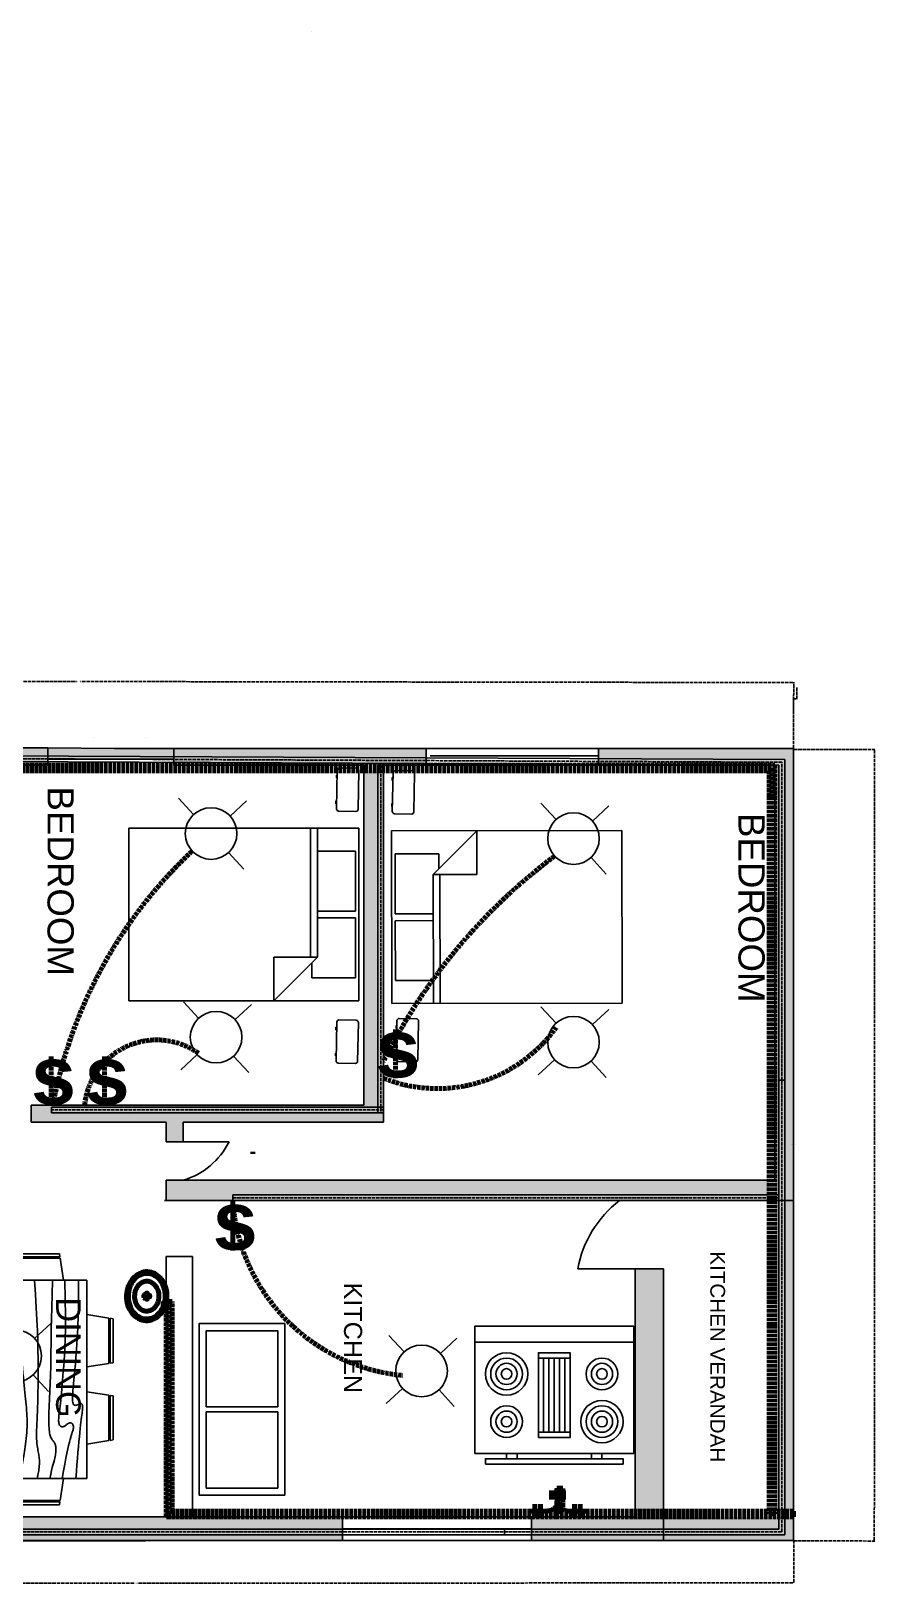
# Model space of a CAD drawing. Header units: metres. Extents: x 15 to 19845, y -1293 to 4968.
# Drawn here: x 2909 to 5829, y -397 to 4968 of the extents above; entities that cross this region are included whole.
import ezdxf

# ---------------------------------------------------------------- set-up
doc = ezdxf.new("R2010")
doc.units = ezdxf.units.M
doc.linetypes.add('ACAD_ISO02W100', pattern=[15, 12, -3])
for name, color, linetype in [('Doors', 20, 'Continuous'), ('furniture', 50, 'Continuous'), ('TEXT', 130, 'Continuous'), ('windows', 6, 'Continuous')]:
    doc.layers.add(name, color=color, linetype=linetype)
doc.layers.add('electrical', color=7, linetype='Continuous', true_color=0x0ef14b)
doc.layers.add('piping', color=30, linetype='ACAD_ISO02W100', lineweight=140)
doc.layers.add('wiring', color=7, linetype='ACAD_ISO02W100', lineweight=140, true_color=0xf094fe)
doc.styles.get("Standard").update_dxf_attribs({"font": 'arial.ttf'})
doc.dimstyles.new('ISO-25', dxfattribs={"dimtxt": 2.5, "dimasz": 2.5, "dimexe": 1.25, "dimexo": 0.625, "dimtad": 1, "dimtih": 1, "dimtoh": 1, "dimtxsty": 'Standard', "dimcen": 2.5, "dimadec": 0, "dimazin": 0, "dimtfac": 1, "dimtmove": 0, "dimatfit": 3, "dimfxl": 1, "dimarcsym": 0})

# ---------------------------------------------------------------- blocks, each defined once
blk = doc.blocks.new('Bed - Queen')
at = {"linetype": 'Continuous'}
for p, q in [((0, -80.00003), (0, 0)), ((0, 0), (59.99999, 0)), ((59.99999, 0), (59.99999, -80.00003)), ((7.99999, -1.2), (28.79998, -1.2)), ((7.99999, -14.4), (7.99999, -1.2)), ((28.79998, -1.2), (28.79998, -14.4)), ((31.19999, -1.2), (51.99999, -1.2)), ((31.19999, -14.4), (31.19999, -1.2)), ((51.99999, -1.2), (51.99999, -16.4)), ((0, -14.4), (44.8, -14.4)), ((59.99999, -29.6), (44.8, -14.4)), ((44.8, -14.4), (44.8, -29.6)), ((44.8, -16.8), (0, -16.8)), ((51.99999, -16.4), (46.79936, -16.4)), ((44.8, -29.6), (59.99999, -29.6)), ((59.99999, -80.00003), (0, -80.00003))]:
    blk.add_line(p, q, dxfattribs=at)
blk = doc.blocks.new('Desk - 30 x 60 in.')
at = {"linetype": 'Continuous'}
for p, q in [((-26.999995, 0), (26.999995, 0)), ((-29.999995, -27), (-29.999995, -3)), ((29.999995, -3), (29.999995, -27)), ((26.999995, -30), (-26.999995, -30)), ((-20.000005, -30), (-20.000005, -31)), ((-20.000005, -31), (-16.000005, -31)), ((-16.000005, -31), (-16.000005, -30)), ((15.999995, -31), (15.999995, -30)), ((19.999995, -31), (15.999995, -31)), ((19.999995, -30), (19.999995, -31))]:
    blk.add_line(p, q, dxfattribs=at)
for centre, start, end in [((-26.499995, -3.5), 98.1301, 171.8699), ((26.499995, -3.5), 8.130102, 81.8699), ((-26.499995, -26.5), 188.1301, 261.8699), ((26.499995, -26.5), 278.1301, 351.8699)]:
    blk.add_arc(centre, 3.535534, start, end, dxfattribs=at)
blk = doc.blocks.new('Dining Set - 36 x 72 in.')
at = {"linetype": 'Continuous'}
for p, q in [((-22.2343, 26.00059), (-23.4847, 17.99762)), ((-22.2304, 26), (-5.7608, 26)), ((-22, 27.5), (-22.1562, 26.50042)), ((-5.8416, 26.5), (-22.1534, 26.5)), ((-22, 27.5), (-6, 27.5)), ((-5.8437, 26.49966), (-6, 27.5)), ((-4.5152, 17.99762), (-5.7655, 25.99926)), ((5.7657, 26.00059), (4.5153, 17.99762)), ((5.7696, 26), (22.2392, 26)), ((6, 27.5), (5.8438, 26.50042)), ((22.1584, 26.5), (5.8466, 26.5)), ((6, 27.5), (22, 27.5)), ((22.1563, 26.49966), (22, 27.5)), ((23.4848, 17.99762), (22.2345, 25.99926)), ((36, 18), (-36, 18)), ((-36, 18), (-36, -18)), ((36, -18), (36, 18)), ((-45.5, 8), (-44.5004, 8.15617)), ((-45.5, 8), (-45.5, -8)), ((-44.5, -8.15843), (-44.5, 8.15338)), ((-44.0006, 8.23428), (-35.9976, 9.48474)), ((-44, 8.23041), (-44, -8.23915)), ((44.0006, 8.23428), (35.9976, 9.48474)), ((44, 8.23041), (44, -8.23915)), ((44.5, -8.15843), (44.5, 8.15338)), ((45.5, 8), (44.5005, 8.15617)), ((45.5, 8), (45.5, -8)), ((-44.4997, -8.15631), (-45.5, -8)), ((-35.9976, -9.48476), (-43.9993, -8.2345)), ((35.9976, -9.48476), (43.9993, -8.2345)), ((44.4997, -8.15631), (45.5, -8)), ((-36, -18), (36, -18)), ((-22.2343, -26.0006), (-23.4847, -17.99762)), ((-4.5152, -17.99762), (-5.7655, -25.99928)), ((5.7657, -26.0006), (4.5153, -17.99762)), ((23.4848, -17.99762), (22.2345, -25.99928)), ((-22.2304, -26), (-5.7608, -26)), ((-22, -27.5), (-22.1562, -26.50044)), ((-5.8416, -26.5), (-22.1534, -26.5)), ((-22, -27.5), (-6, -27.5)), ((-5.8437, -26.49967), (-6, -27.5)), ((5.7696, -26), (22.2392, -26)), ((6, -27.5), (5.8438, -26.50044)), ((22.1584, -26.5), (5.8466, -26.5)), ((6, -27.5), (22, -27.5)), ((22.1563, -26.49967), (22, -27.5))]:
    blk.add_line(p, q, dxfattribs=at)
for points in [[(-36, 15), (-31.1772, 14.97754), (-26.8079, 14.91406), (-22.8538, 14.81543), (-19.276, 14.6875), (-16.0362, 14.53613), (-13.0957, 14.36718), (-10.4159, 14.18652), (-7.9583, 14), (-5.6904, 13.81315), (-3.6035, 13.63021), (-1.6954, 13.45508), (0.0365, 13.29166), (1.5945, 13.14388), (2.9811, 13.01562), (4.1988, 12.9108), (5.25, 12.83333), (6.1393, 12.78613), (6.8802, 12.76823), (7.4883, 12.77767), (7.9792, 12.8125), (8.3685, 12.87077), (8.6719, 12.95052), (8.9049, 13.0498), (9.0833, 13.16666), (9.2205, 13.29899), (9.3216, 13.44401), (9.3895, 13.59879), (9.4271, 13.76041), (9.4373, 13.92594), (9.4232, 14.09245), (9.3875, 14.257), (9.3333, 14.41666), (9.2638, 14.56917), (9.1836, 14.71484), (9.0975, 14.85465), (9.0104, 14.98958), (8.9272, 15.1206), (8.8529, 15.2487), (8.7922, 15.37483), (8.75, 15.5), (8.7305, 15.62467), (8.7344, 15.74739), (8.7617, 15.86621), (8.8125, 15.97916), (8.8867, 16.08431), (8.9844, 16.17968), (9.1055, 16.26334), (9.25, 16.33333), (9.4189, 16.38802), (9.6172, 16.42708), (9.8506, 16.45052), (10.125, 16.45833), (10.4463, 16.45052), (10.8203, 16.42708), (11.2529, 16.38802), (11.75, 16.33333), (12.3184, 16.26318), (12.9694, 16.17838), (13.7151, 16.07991), (14.5677, 15.96875), (15.5395, 15.84586), (16.6426, 15.71224), (17.8893, 15.56884), (19.2917, 15.41666), (20.859, 15.25667), (22.5879, 15.08984), (24.4721, 14.91715), (26.5052, 14.73958), (28.6809, 14.5581), (30.9929, 14.3737), (33.4347, 14.18733), (36, 14)], [(-36, 10), (-28.9766, 10.14274), (-23.1725, 10.20442), (-18.4241, 10.19775), (-14.5677, 10.13541), (-11.4399, 10.03011), (-8.877, 9.89453), (-6.7154, 9.74137), (-4.7917, 9.58333), (-2.9698, 9.43082), (-1.2246, 9.28515), (0.4415, 9.14534), (2.026, 9.01041), (3.5266, 8.87939), (4.9408, 8.7513), (6.266, 8.62516), (7.5, 8.5), (8.6411, 8.37549), (9.6914, 8.2539), (10.6538, 8.13818), (11.5312, 8.03125), (12.3267, 7.93603), (13.043, 7.85547), (13.6831, 7.79248), (14.25, 7.75), (14.7471, 7.7303), (15.1797, 7.73307), (15.5537, 7.75732), (15.875, 7.80208), (16.1494, 7.86637), (16.3828, 7.94922), (16.5811, 8.04964), (16.75, 8.16666), (16.8944, 8.29915), (17.0143, 8.44531), (17.1089, 8.60319), (17.1771, 8.77083), (17.218, 8.94629), (17.2305, 9.1276), (17.2137, 9.31282), (17.1667, 9.5), (17.0895, 9.6875), (16.987, 9.875), (16.8649, 10.0625), (16.7292, 10.25), (16.5856, 10.4375), (16.4401, 10.625), (16.2985, 10.8125), (16.1667, 11), (16.05, 11.18733), (15.9518, 11.3737), (15.8752, 11.5581), (15.8229, 11.73958), (15.798, 11.91715), (15.8034, 12.08984), (15.842, 12.25667), (15.9167, 12.41666), (16.0295, 12.56836), (16.1784, 12.70833), (16.3605, 12.83268), (16.5729, 12.9375), (16.8127, 13.01888), (17.0768, 13.07291), (17.3625, 13.0957), (17.6667, 13.08333), (17.9894, 13.03312), (18.3418, 12.94726), (18.7382, 12.82918), (19.1927, 12.68229), (19.7195, 12.51001), (20.3327, 12.31575), (21.0465, 12.10294), (21.875, 11.875), (22.8357, 11.63354), (23.959, 11.37304), (25.2786, 11.08618), (26.8282, 10.76562), (28.6414, 10.40405), (30.752, 9.99414), (33.1936, 9.52856), (36, 9)], [(-36, 5.5), (-30.7157, 5.3348), (-26.069, 5.20963), (-21.9946, 5.11767), (-18.4271, 5.05208), (-15.3009, 5.00602), (-12.5508, 4.97265), (-10.1112, 4.94515), (-7.9167, 4.91666), (-5.909, 4.88167), (-4.0586, 4.83984), (-2.3429, 4.79215), (-0.7396, 4.73958), (0.7739, 4.6831), (2.22, 4.6237), (3.6213, 4.56233), (5, 4.5), (6.373, 4.43782), (7.7344, 4.3776), (9.0723, 4.32129), (10.375, 4.27083), (11.6309, 4.22819), (12.8281, 4.19531), (13.9551, 4.17415), (15, 4.16666), (15.954, 4.17448), (16.819, 4.19791), (17.6001, 4.23698), (18.3021, 4.29166), (18.9299, 4.36198), (19.4883, 4.44791), (19.9823, 4.54948), (20.4167, 4.66666), (20.7969, 4.79899), (21.1302, 4.94401), (21.4245, 5.09879), (21.6875, 5.26041), (21.9271, 5.42594), (22.1511, 5.59245), (22.3672, 5.757), (22.5834, 5.91666), (22.8065, 6.06868), (23.0404, 6.21093), (23.2879, 6.34147), (23.5521, 6.45833), (23.8358, 6.55957), (24.142, 6.64323), (24.4735, 6.70735), (24.8334, 6.75), (25.2235, 6.76969), (25.642, 6.76692), (26.0858, 6.74267), (26.5521, 6.69791), (27.0379, 6.63362), (27.5404, 6.55078), (28.0565, 6.45036), (28.5834, 6.33333), (29.1242, 6.19987), (29.7071, 6.04687), (30.3661, 5.87044), (31.1354, 5.66666), (32.0493, 5.43164), (33.142, 5.16146), (34.4475, 4.85221), (36, 4.5)], [(-36, -1), (-30.7915, -0.6591), (-26.0195, -0.38216), (-21.6519, -0.16284), (-17.6563, 0.00521), (-14.0005, 0.12833), (-10.6523, 0.21289), (-7.5796, 0.26522), (-4.75, 0.29166), (-2.134, 0.29793), (0.2878, 0.28711), (2.5317, 0.26163), (4.6146, 0.22396), (6.5529, 0.17651), (8.3633, 0.12174), (10.0623, 0.06209), (11.6667, 0), (13.1899, -0.06201), (14.6341, -0.1211), (15.9982, -0.17432), (17.2813, -0.21875), (18.4823, -0.25147), (19.6003, -0.26953), (20.6343, -0.27002), (21.5834, -0.25), (22.4481, -0.20768), (23.2357, -0.14584), (23.9549, -0.06836), (24.6146, 0.02083), (25.2235, 0.11784), (25.7904, 0.21875), (26.3241, 0.31966), (26.8334, 0.41666), (27.3265, 0.50618), (27.8099, 0.58593), (28.2894, 0.65397), (28.7709, 0.70833), (29.2601, 0.74707), (29.763, 0.76823), (30.2855, 0.76985), (30.8334, 0.75), (31.4088, 0.70784), (31.9994, 0.64713), (32.589, 0.57275), (33.1615, 0.48958), (33.7008, 0.4025), (34.1908, 0.3164), (34.6153, 0.23616), (34.9584, 0.16666), (35.2099, 0.11165), (35.3848, 0.07031), (35.504, 0.04069), (35.5886, 0.02083), (35.6594, 0.00879), (35.7377, 0.0026), (35.8442, 0.00032), (36, 0)], [(-36, -6.5), (-27.1843, -6.31267), (-20.084, -6.1263), (-14.469, -5.9419), (-10.1094, -5.76042), (-6.7752, -5.58285), (-4.2363, -5.41016), (-2.2629, -5.24333), (-0.625, -5.08334), (0.8708, -4.93099), (2.2715, -4.78646), (3.5872, -4.64974), (4.8281, -4.52084), (6.0046, -4.39974), (7.127, -4.28646), (8.2053, -4.18099), (9.25, -4.08334), (10.2705, -3.99382), (11.2734, -3.91407), (12.2647, -3.84603), (13.25, -3.79167), (14.2354, -3.75293), (15.2266, -3.73177), (16.2295, -3.73015), (17.25, -3.75), (18.2912, -3.79248), (19.3451, -3.85547), (20.4009, -3.93604), (21.4479, -4.03125), (22.4754, -4.13819), (23.4727, -4.25391), (24.4289, -4.37549), (25.3334, -4.5), (26.1785, -4.62492), (26.9694, -4.74935), (27.7145, -4.87281), (28.4219, -4.99479), (29.1, -5.11483), (29.7572, -5.23242), (30.4016, -5.34709), (31.0417, -5.45834), (31.6837, -5.56437), (32.3262, -5.65821), (32.9658, -5.73153), (33.599, -5.77604), (34.2224, -5.78345), (34.8327, -5.74545), (35.4264, -5.65373), (36, -5.5)], [(-36, -10), (-26.4022, -9.81299), (-18.4675, -9.62891), (-11.9839, -9.45069), (-6.7396, -9.28125), (-2.5226, -9.12354), (0.8789, -8.98047), (3.6769, -8.85498), (6.0833, -8.75), (8.2767, -8.66765), (10.3021, -8.60677), (12.1712, -8.56543), (13.8958, -8.54167), (15.4876, -8.53353), (16.9583, -8.53907), (18.3197, -8.55632), (19.5834, -8.58334), (20.7616, -8.61841), (21.8685, -8.66081), (22.9188, -8.71004), (23.9271, -8.76563), (24.9081, -8.82707), (25.8763, -8.89388), (26.8465, -8.96558), (27.8334, -9.04167), (28.8474, -9.12118), (29.8828, -9.20117), (30.93, -9.27824), (31.9792, -9.34896), (33.0205, -9.40991), (34.0443, -9.45768), (35.0407, -9.48885), (36, -9.5)], [(-36, -14.5), (-30.0881, -14.33513), (-25.0332, -14.21224), (-20.7312, -14.12647), (-17.0781, -14.07292), (-13.97, -14.04671), (-11.3027, -14.04297), (-8.9724, -14.05681), (-6.875, -14.08334), (-4.9224, -14.11833), (-3.0905, -14.16016), (-1.3709, -14.20785), (0.2448, -14.26042), (1.7647, -14.3169), (3.1973, -14.3763), (4.5507, -14.43767), (5.8333, -14.5), (7.0554, -14.5621), (8.235, -14.62175), (9.3922, -14.67652), (10.5469, -14.72396), (11.7192, -14.76164), (12.929, -14.78711), (14.1965, -14.79794), (15.5417, -14.79167), (16.9933, -14.76424), (18.6152, -14.70508), (20.4804, -14.60197), (22.6615, -14.44271), (25.2312, -14.21509), (28.2624, -13.9069), (31.8277, -13.50594), (36, -13)]]:
    blk.add_lwpolyline(points, dxfattribs=at)
blk = doc.blocks.new('Range-Oven - 30 in top')
for p, q in [((0, -3), (30, -3)), ((12, -6), (18, -6)), ((13, -20), (13, -6)), ((14, -6), (14, -20)), ((15, -20), (15, -6)), ((16, -6), (16, -20)), ((17, -20), (17, -6)), ((18, -20), (12, -20)), ((6, -24), (6, -25)), ((8, -25), (8, -24)), ((22, -25), (22, -24)), ((24, -24), (24, -25))]:
    blk.add_line(p, q)
for points in [[(0, -24), (0, 0), (30, 0), (30, -24)], [(12, -21), (12, -5), (18, -5), (18, -21)], [(2, -26), (2, -25), (28, -25), (28, -26)]]:
    blk.add_lwpolyline(points, close=True)
for centre, radius in [((6, -9), 4), ((6, -9), 3), ((6, -9), 2), ((6, -9), 1), ((24, -9), 3), ((24, -9), 2), ((24, -9), 1), ((24, -18), 4), ((6, -18), 3), ((6, -18), 2), ((6, -18), 1), ((24, -18), 3), ((24, -18), 2), ((24, -18), 1)]:
    blk.add_circle(centre, radius)
blk = doc.blocks.new('Wall Cabinet - 18 x 36 in front')
for p, q in [((17.5, -1.5), (17.5, -16.5)), ((18.5, -16.5), (18.5, -1.5))]:
    blk.add_line(p, q)
blk.add_lwpolyline([(0, -18), (0, 0), (36, 0), (36, -18)], close=True)
for points in [[(17.5, -16.5), (1.5, -16.5), (1.5, -1.5), (17.5, -1.5)], [(18.5, -1.5), (34.5, -1.5), (34.5, -16.5), (18.5, -16.5)]]:
    blk.add_lwpolyline(points)
blk = doc.blocks.new('*U18')
at = {"layer": 'electrical'}
blk.add_line((-28.5, -26.3), (28.5, 26.3), dxfattribs=at)
blk = doc.blocks.new('*U19')
at = {"layer": 'electrical', "color": 0, "linetype": 'ByBlock', "lineweight": -2, "transparency": 16777216}
for p, rotation in [((-201.5, 1184.3), 90.00000000000001), ((-208.6, 1003.5), 180), ((-27.8, 996.3), 270)]:
    blk.add_blockref('*U18', p, dxfattribs=dict(at, rotation=rotation))
blk.add_blockref('*U18', (-20.7, 1177.1), dxfattribs=at)
blk = doc.blocks.new('*U20')
at = {"layer": 'electrical'}
blk.add_line((-28.5, -26.3), (28.5, 26.3), dxfattribs=at)
blk = doc.blocks.new('*U21')
at = {"layer": 'electrical', "color": 0, "linetype": 'ByBlock', "lineweight": -2, "transparency": 16777216}
for p, rotation in [((-201.5, 1184.3), 90.00000000000001), ((-208.6, 1003.5), 180), ((-27.8, 996.3), 270)]:
    blk.add_blockref('*U20', p, dxfattribs=dict(at, rotation=rotation))
blk.add_blockref('*U20', (-20.7, 1177.1), dxfattribs=at)
blk = doc.blocks.new('*U22')
at = {"layer": 'electrical'}
blk.add_line((-28.5, -26.3), (28.5, 26.3), dxfattribs=at)
blk = doc.blocks.new('*U23')
at = {"layer": 'electrical', "color": 0, "linetype": 'ByBlock', "lineweight": -2, "transparency": 16777216}
for p, rotation in [((-201.5, 1184.3), 90.00000000000001), ((-208.6, 1003.5), 180), ((-27.8, 996.3), 270)]:
    blk.add_blockref('*U22', p, dxfattribs=dict(at, rotation=rotation))
blk.add_blockref('*U22', (-20.7, 1177.1), dxfattribs=at)
blk = doc.blocks.new('*U24')
at = {"layer": 'electrical'}
blk.add_line((-28.5, -26.3), (28.5, 26.3), dxfattribs=at)
blk = doc.blocks.new('*U25')
at = {"layer": 'electrical', "color": 0, "linetype": 'ByBlock', "lineweight": -2, "transparency": 16777216}
for p, rotation in [((-201.5, 1184.3), 90.00000000000001), ((-208.6, 1003.5), 180), ((-27.8, 996.3), 270)]:
    blk.add_blockref('*U24', p, dxfattribs=dict(at, rotation=rotation))
blk.add_blockref('*U24', (-20.7, 1177.1), dxfattribs=at)
blk = doc.blocks.new('*U26')
at = {"layer": 'electrical'}
blk.add_line((-28.5, -26.3), (28.5, 26.3), dxfattribs=at)
blk = doc.blocks.new('*U27')
at = {"layer": 'electrical', "color": 0, "linetype": 'ByBlock', "lineweight": -2, "transparency": 16777216}
for p, rotation in [((-201.5, 1184.3), 90.00000000000001), ((-208.6, 1003.5), 180), ((-27.8, 996.3), 270)]:
    blk.add_blockref('*U26', p, dxfattribs=dict(at, rotation=rotation))
blk.add_blockref('*U26', (-20.7, 1177.1), dxfattribs=at)
blk = doc.blocks.new('*U28')
at = {"layer": 'electrical'}
blk.add_line((-28.5, -26.3), (28.5, 26.3), dxfattribs=at)
blk = doc.blocks.new('*U29')
at = {"layer": 'electrical', "color": 0, "linetype": 'ByBlock', "lineweight": -2, "transparency": 16777216}
for p, rotation in [((-201.5, 1184.3), 90.00000000000001), ((-208.6, 1003.5), 180), ((-27.8, 996.3), 270)]:
    blk.add_blockref('*U28', p, dxfattribs=dict(at, rotation=rotation))
blk.add_blockref('*U28', (-20.7, 1177.1), dxfattribs=at)
blk = doc.blocks.new('Sink - Oval top')
for p, q in [((-1, 0), (1, 0)), ((0, 1), (0, -1))]:
    blk.add_line(p, q)
at = {"linetype": 'Continuous'}
for points in [[(-12.23, 0.39, 0.117634), (-11.46, -3.36, 0.104469), (-8.88, -6.8, 0.090016), (-5.08, -9.07, 0.08192), (-0.32, -10.02, 0.08192), (4.49, -9.38, 0.090016), (8.42, -7.36, 0.104469), (11.22, -4.09, 0.117634), (12.23, -0.39, 0.117634), (11.46, 3.36, 0.104469), (8.88, 6.8, 0.090016), (5.08, 9.07, 0.08192), (0.32, 10.02, 0.08192), (-4.49, 9.38, 0.090016), (-8.42, 7.36, 0.104469), (-11.22, 4.09, 0.117634)], [(-11.29, 0.16, 0.118622), (-10.52, -3.25, 0.104678), (-8.07, -6.36, 0.089562), (-4.54, -8.37, 0.081185), (-0.13, -9.15, 0.081185), (4.3, -8.49, 0.089562), (7.89, -6.58, 0.104678), (10.42, -3.55, 0.118622), (11.29, -0.16, 0.118622), (10.52, 3.25, 0.104678), (8.07, 6.36, 0.089562), (4.54, 8.37, 0.081185), (0.13, 9.15, 0.081185), (-4.3, 8.49, 0.089562), (-7.89, 6.58, 0.104678), (-10.42, 3.55, 0.118622)], [(-7.42, 0.08, 0.118283), (-6.91, -2.17, 0.104607), (-5.29, -4.21, 0.089718), (-2.97, -5.53, 0.081436), (-0.07, -6.04, 0.081436), (2.84, -5.59, 0.089718), (5.2, -4.33, 0.104607), (6.86, -2.32, 0.118283), (7.42, -0.08, 0.118283), (6.91, 2.17, 0.104607), (5.29, 4.21, 0.089718), (2.97, 5.53, 0.081436), (0.07, 6.04, 0.081436), (-2.84, 5.59, 0.089718), (-5.2, 4.33, 0.104607), (-6.86, 2.32, 0.118283)]]:
    blk.add_lwpolyline(points, format="xyb", close=True, dxfattribs=at)
for radius in [1.5, 1]:
    blk.add_circle((0, 0), radius)
blk = doc.blocks.new('*D51')
at = {"layer": 'Defpoints', "color": 0, "transparency": 16777216}
for p in [(5544.6, 2489.1), (5544.6, -246.8), (5544.6, -246.8)]:
    blk.add_point(p, dxfattribs=at)
at = {"layer": 'piping', "color": 0, "lineweight": -2, "transparency": 16777216}
for p, q in [((5544.6, 2486.6), (5544.6, 1123.3)), ((5545.2, 2489.1), (5545.9, 2489.1)), ((5544.6, -244.3), (5544.6, 1119)), ((5545.2, -246.8), (5545.9, -246.8))]:
    blk.add_line(p, q, dxfattribs=at)
at = {"layer": 'piping', "color": 0, "transparency": 16777216}
for points in [[(5544.2, 2486.6), (5545, 2486.6), (5544.6, 2489.1)], [(5544.2, -244.3), (5545, -244.3), (5544.6, -246.8)]]:
    blk.add_solid(points, dxfattribs=at)
at = {"layer": 'piping', "color": 0, "transparency": 16777216, "insert": (5544.6, 1121.1), "char_height": 2.5, "attachment_point": 5}
blk.add_mtext('2735,95', dxfattribs=at)
blk = doc.blocks.new('Elbow - Double Branch flanged')
at = {"color": 7}
for p, q in [((0.3, 0), (0, 0)), ((0.1, -0.15), (0.1, 0.150001)), ((0.2, 0.150001), (0.2, -0.15)), ((0.7, 0), (1, 0)), ((0.8, 0.150001), (0.8, -0.15)), ((0.899999, -0.15), (0.899999, 0.150001)), ((0.5, -0.199999), (0.5, -0.5)), ((0.65, -0.299999), (0.35, -0.299999)), ((0.35, -0.399999), (0.65, -0.399999))]:
    blk.add_line(p, q, dxfattribs=at)
for centre, start, end in [((0.3, -0.199999), 0.0000137, 90), ((0.7, -0.199999), 90, 180)]:
    blk.add_arc(centre, 0.2, start, end, dxfattribs=at)
blk = doc.blocks.new('*D58')
at = {"color": 0, "lineweight": -2, "transparency": 16777216}
for p, q in [((1079.4, -247.5), (1079.4, -250.6)), ((1081.9, -249.3), (3305, -248.1)), ((5541.7, -246.8), (3318.6, -248.1)), ((5544.2, -245), (5544.2, -248.1))]:
    blk.add_line(p, q, dxfattribs=at)
at = {"color": 0, "transparency": 16777216}
for points in [[(1081.9, -248.9), (1081.9, -249.8), (1079.4, -249.3)], [(5541.7, -246.4), (5541.7, -247.3), (5544.2, -246.8)]]:
    blk.add_solid(points, dxfattribs=at)
at = {"layer": 'Defpoints', "color": 0, "transparency": 16777216}
for p in [(1079.4, -246.8), (5544.2, -244.3), (5544.2, -246.8)]:
    blk.add_point(p, dxfattribs=at)
at = {"color": 0, "transparency": 16777216, "insert": (3311.8, -248.1), "char_height": 2.5, "attachment_point": 5}
blk.add_mtext('4464,84', dxfattribs=at)
blk = doc.blocks.new('*D80')
at = {"layer": 'Defpoints', "color": 0, "transparency": 16777216}
for p in [(5545, 2486.6), (5544.2, -248.1), (5823.7, -248.2)]:
    blk.add_point(p, dxfattribs=at)
at = {"layer": 'piping', "color": 0, "lineweight": -2, "transparency": 16777216}
for p, q in [((5545.7, 2486.6), (5825.8, 2486.5)), ((5824.6, 2484), (5824.1, 1121.3)), ((5823.7, -245.7), (5824.1, 1117)), ((5544.8, -248.1), (5825, -248.2))]:
    blk.add_line(p, q, dxfattribs=at)
at = {"layer": 'piping', "color": 0, "transparency": 16777216}
for points in [[(5824.1, 2484), (5825, 2484), (5824.6, 2486.5)], [(5823.3, -245.7), (5824.1, -245.7), (5823.7, -248.2)]]:
    blk.add_solid(points, dxfattribs=at)
at = {"layer": 'piping', "color": 0, "transparency": 16777216, "insert": (5824.1, 1119.2), "char_height": 2.5, "attachment_point": 5}
blk.add_mtext('2734,7', dxfattribs=at)
blk = doc.blocks.new('*D83')
at = {"layer": 'Defpoints', "color": 0, "transparency": 16777216}
for p in [(5555.8, 2701), (5544.5, 2661.5), (5544.5, 2619.5)]:
    blk.add_point(p, dxfattribs=at)
at = {"layer": 'piping', "color": 0, "lineweight": -2, "transparency": 16777216}
for p, q in [((5555.8, 2700.3), (5555.8, 2660.3)), ((5544.5, 2620.1), (5544.5, 2662.8)), ((5553.3, 2661.5), (5547, 2661.5))]:
    blk.add_line(p, q, dxfattribs=at)
at = {"layer": 'piping', "color": 0, "transparency": 16777216}
for points in [[(5547, 2662), (5547, 2661.1), (5544.5, 2661.5)], [(5553.3, 2662), (5553.3, 2661.1), (5555.8, 2661.5)]]:
    blk.add_solid(points, dxfattribs=at)
at = {"layer": 'piping', "color": 0, "transparency": 16777216, "insert": (5550.1, 2663.7), "char_height": 2.5, "attachment_point": 5}
blk.add_mtext('11,3', dxfattribs=at)
blk = doc.blocks.new('*D84')
at = {"layer": 'Defpoints', "color": 0, "transparency": 16777216}
for p in [(5545, 2717.4), (600.1, 2496.6), (5544.6, 2489.1)]:
    blk.add_point(p, dxfattribs=at)
at = {"layer": 'piping', "color": 0, "lineweight": -2, "transparency": 16777216}
for p, q in [((600.1, 2497.2), (600.5, 2726.1)), ((603, 2724.9), (3065.9, 2721.1)), ((5542.5, 2717.4), (3079.5, 2721.1)), ((5544.6, 2489.7), (5545, 2718.6))]:
    blk.add_line(p, q, dxfattribs=at)
at = {"layer": 'piping', "color": 0, "transparency": 16777216}
for points in [[(603, 2725.3), (603, 2724.5), (600.5, 2724.9)], [(5542.5, 2717.8), (5542.5, 2716.9), (5545, 2717.4)]]:
    blk.add_solid(points, dxfattribs=at)
at = {"layer": 'piping', "color": 0, "transparency": 16777216, "insert": (3072.7, 2721.1), "char_height": 2.5, "attachment_point": 5}
blk.add_mtext('4944,52', dxfattribs=at)
blk = doc.blocks.new('*D85')
at = {"layer": 'Defpoints', "color": 0, "transparency": 16777216}
for p in [(1000, -246.8), (5545, -244.3), (5545.1, -392.8)]:
    blk.add_point(p, dxfattribs=at)
at = {"layer": 'piping', "color": 0, "lineweight": -2, "transparency": 16777216}
for p, q in [((1000, -247.5), (1000.1, -396.5)), ((5545, -245), (5545.1, -394)), ((1002.6, -395.3), (3266, -394)), ((5542.6, -392.8), (3279.2, -394))]:
    blk.add_line(p, q, dxfattribs=at)
at = {"layer": 'piping', "color": 0, "transparency": 16777216}
for points in [[(1002.6, -394.9), (1002.6, -395.7), (1000.1, -395.3)], [(5542.6, -392.4), (5542.6, -393.2), (5545.1, -392.8)]]:
    blk.add_solid(points, dxfattribs=at)
at = {"layer": 'piping', "color": 0, "transparency": 16777216, "insert": (3272.6, -394), "char_height": 2.5, "attachment_point": 5}
blk.add_mtext('4545,01', dxfattribs=at)

msp = doc.modelspace()

# ---------------------------------------------------------------- hatches: boundary and pattern name
at = {"layer": 'piping', "true_color": 0xc7c8ca}
h = msp.add_hatch(color=9, dxfattribs=at)
h.dxf.hatch_style = 1
h.paths.add_polyline_path([(5544.62, 2489.107), (4951.155, 2489.107), (4870.228, 2489.107), (4870.228, 2432.126), (5479.879, 2432.126), (5479.879, 2323.269), (5479.879, 927.795), (5544.62, 927.795)])
h.paths.add_polyline_path([(5544.62, 927.795), (5479.879, 927.795), (5479.879, 497.978), (5479.879, -144.788), (5544.62, -144.788), (5544.62, 692.5)])
h.paths.add_polyline_path([(5459.879, 997.966), (3435.122, 997.966), (3376.527, 997.966), (3376.527, 927.795), (5459.879, 927.795)])
h.paths.add_polyline_path([(4127.679, 2412.126), (4059.392, 2412.126), (4059.392, 1256.958), (2909.026, 1256.958), (2909.026, 1199.249), (3376.527, 1199.249), (3376.527, 1131.047), (3434.308, 1131.047), (3434.308, 1199.249), (4127.679, 1199.249)])
h.paths.add_polyline_path([(2610.352, 1230.565), (2525.833, 1230.565), (2525.833, 1655.675), (2525.833, 2412.126), (2494.53, 2412.126), (2494.53, 1228.859), (2400.595, 1228.859), (2322.362, 1228.859), (2322.362, 1193.048), (2500.791, 1193.048), (2532.094, 1193.048), (2610.352, 1193.048)])
h.paths.add_polyline_path([(2203.481, 1230.565), (2118.963, 1230.565), (2118.963, 2412.126), (2087.66, 2412.126), (2087.66, 1228.859), (1993.724, 1228.859), (1915.492, 1228.859), (1915.492, 1193.048), (2093.92, 1193.048), (2093.92, 1158.657), (2125.223, 1158.657), (2125.223, 1193.048), (2203.481, 1193.048)])
h.paths.add_polyline_path([(1718.952, 1232.913), (1718.952, 2432.126), (1728.616, 2432.126), (1728.616, 2449.464), (1684.885, 2449.464), (1684.885, 2389.76), (1684.885, 1232.913), (1684.885, 1158.657), (1718.952, 1158.657)])
h.paths.add_polyline_path([(2125.223, 986.996), (2093.92, 986.996), (1311.406, 986.996), (1311.406, 1130.065), (1252.132, 1130.065), (1252.132, 986.996), (669.264, 986.996), (669.264, 1258.334), (600.111, 1258.334), (600.111, 927.795), (2093.92, 927.795), (2125.223, 927.795)])
h.paths.add_polyline_path([(2062.414, 1200.511), (2317.803, 1200.511), (2317.803, 1612.653), (2062.414, 1612.653)], flags=9)
h.paths.add_polyline_path([(1662.404, 1170.351), (1917.793, 1170.351), (1917.793, 1582.493), (1662.404, 1582.493)], flags=9)
h.paths.add_polyline_path([(1507.948, 1167.57), (1763.337, 1167.57), (1763.337, 1579.712), (1507.948, 1579.712)], flags=9)
h.paths.add_polyline_path([(1325.064, 698.28), (1580.453, 698.28), (1580.453, 1110.422), (1325.064, 1110.422)], flags=9)
h.paths.add_polyline_path([(1193.527, 694.475), (1448.916, 694.475), (1448.916, 1106.617), (1193.527, 1106.617)], flags=9)
h = msp.add_hatch(color=9, dxfattribs=at)
h.dxf.hatch_style = 1
h.paths.add_polyline_path([(2000.781, 2491.835), (1774.699, 2491.835), (1774.699, 2454.717), (2000.781, 2454.717)])
h.paths.add_polyline_path([(2181.569, 2491.835), (2000.781, 2491.835), (2000.781, 2454.717), (2087.66, 2452.998), (2087.66, 2432.126), (2118.963, 2432.126), (2118.963, 2452.998), (2181.569, 2452.998)])
h.paths.add_polyline_path([(2407.652, 2491.835), (2181.569, 2491.835), (2181.569, 2454.717), (2407.652, 2454.717)])
h.paths.add_polyline_path([(2966.807, 2491.835), (2588.439, 2491.835), (2407.652, 2491.835), (2407.652, 2454.717), (2494.53, 2452.998), (2494.53, 2432.126), (2966.807, 2432.126)])
h.paths.add_polyline_path([(3402.791, 2489.107), (3197.931, 2489.107), (2966.807, 2491.835), (2966.807, 2452.998), (3402.791, 2452.998)])
h.paths.add_polyline_path([(4274.758, 2489.107), (3402.791, 2489.107), (3402.791, 2452.998), (3402.791, 2432.126), (4274.758, 2432.126)])
h.paths.add_polyline_path([(1662.404, 1170.351), (1917.793, 1170.351), (1917.793, 1582.493), (1662.404, 1582.493)], flags=9)
h.paths.add_polyline_path([(2062.414, 1200.511), (2317.803, 1200.511), (2317.803, 1612.653), (2062.414, 1612.653)], flags=9)
h = msp.add_hatch(color=9, dxfattribs=at)
h.dxf.hatch_style = 1
h.paths.add_polyline_path([(1079.367, 746.111), (1000.027, 746.111), (1000.027, 413.252), (1079.367, 413.252)])
h.paths.add_polyline_path([(1079.367, 413.252), (1000.027, 413.252), (1000.027, -246.841), (1955.046, -246.841), (1955.046, -164.788), (1079.367, -164.788)])
h.paths.add_polyline_path([(3985.866, -164.788), (3376.527, -164.788), (3234.623, -164.788), (2608.066, -164.788), (2608.066, -246.841), (3985.866, -246.841)])
h.paths.add_polyline_path([(5544.62, -164.788), (5094.749, -164.788), (5094.749, -246.841), (5544.62, -246.841)])
h.paths.add_polyline_path([(5094.749, -164.788), (4726.733, -164.788), (4638.886, -164.788), (4638.886, -246.841), (5094.749, -246.841)])
h.paths.add_polyline_path([(5094.749, 692.5), (4997.27, 692.5), (4997.27, -144.788), (5094.749, -144.788)])

# ---------------------------------------------------------------- linework, layer by layer
for p, q in [((3877.682, 4968.204), (3877.682, 4968.204)), ((3125.015, 2526.225), (3125.015, 2526.225)), ((3125.015, 2526.225), (3125.015, 2526.225)), ((3125.015, 2526.225), (3125.015, 2526.225)), ((3125.015, 2526.225), (3125.015, 2526.225)), ((3305.803, 2526.225), (3305.803, 2526.225)), ((5513.991, 2452.033), (632.016, 2474.716)), ((2588.439, 2491.835), (2966.807, 2491.835)), ((2966.807, 2491.835), (2966.807, 2491.835)), ((2966.807, 2491.835), (2966.807, 2491.835)), ((2966.807, 2491.835), (2966.807, 2491.835)), ((2966.807, 2491.835), (2966.807, 2491.835)), ((2966.807, 2491.835), (2966.807, 2452.998)), ((2966.807, 2452.998), (2966.807, 2491.835)), ((2966.807, 2491.835), (2966.807, 2452.998)), ((2966.807, 2491.835), (3197.931, 2489.107)), ((2966.807, 2491.835), (2966.807, 2432.126)), ((3125.015, 2489.107), (3125.015, 2489.107)), ((3197.931, 2489.107), (3402.791, 2489.107)), ((3305.803, 2487.389), (3305.803, 2487.389)), ((3402.791, 2452.998), (3402.791, 2489.107)), ((3402.791, 2489.107), (4274.758, 2489.107)), ((3402.791, 2432.126), (3402.791, 2489.107)), ((4274.758, 2489.107), (4274.758, 2432.126)), ((4274.758, 2489.107), (4951.155, 2489.107)), ((4274.758, 2489.107), (4710.741, 2489.107)), ((4951.155, 2489.107), (4870.228, 2489.107)), ((4870.228, 2489.107), (4870.228, 2432.126)), ((4951.155, 2489.107), (5544.62, 2489.107)), ((5544.62, 2489.107), (5544.62, 922.528)), ((5493.991, 2432.126), (631.923, 2454.717)), ((2966.807, 2432.126), (2494.53, 2432.126)), ((4059.392, 2432.126), (3402.791, 2432.126)), ((4059.392, 1256.958), (4059.392, 2432.126)), ((4107.679, 2432.126), (4117.679, 2432.126)), ((4107.679, 2432.126), (4107.679, 1230.789)), ((4127.679, 2432.126), (4117.679, 2432.126)), ((4274.758, 2432.126), (4127.679, 2432.126)), ((4127.679, 2432.126), (4127.679, 1199.249)), ((4127.679, 2432.126), (4127.679, 1230.789)), ((4274.758, 2432.126), (5479.879, 2432.126)), ((5479.879, 2415.125), (5479.879, 2432.126)), ((5479.879, 997.966), (5479.879, 2415.125)), ((5493.991, 1343.916), (5493.991, 2432.126)), ((5513.991, 1343.916), (5513.991, 2452.033)), ((5493.991, -207.009), (5493.991, 1343.916)), ((5493.991, 1343.916), (5503.991, 1343.916)), ((5493.991, 1343.916), (5503.991, 1343.916)), ((5513.991, 1343.916), (5503.991, 1343.916)), ((5513.991, 1343.916), (5503.991, 1343.916)), ((5513.991, -227.009), (5513.991, 1343.916)), ((2909.026, 1199.249), (2909.026, 1256.958)), ((2909.026, 1256.958), (4059.392, 1256.958)), ((4127.679, 1250.789), (2979.558, 1250.789)), ((2979.558, 1250.789), (2979.558, 1240.789)), ((2979.558, 1230.789), (2979.558, 1240.789)), ((4059.392, 1256.958), (4059.392, 1256.958)), ((4059.392, 1256.958), (4059.392, 1256.958)), ((4127.679, 1250.789), (4127.679, 1240.789)), ((4127.679, 1230.789), (4127.679, 1240.789)), ((3376.527, 1199.249), (2909.026, 1199.249)), ((2909.026, 1199.249), (2909.026, 1199.249)), ((2909.026, 1199.249), (2909.026, 1199.249)), ((2909.026, 1199.249), (2909.026, 1199.249)), ((2909.026, 1199.249), (2909.026, 1199.249)), ((4127.679, 1230.789), (2979.558, 1230.789)), ((3249.457, 1227.438), (3249.457, 1227.438)), ((3376.527, 1131.047), (3376.527, 1199.249)), ((4127.679, 1199.249), (3434.308, 1199.249)), ((3434.308, 1199.249), (3434.308, 1131.047)), ((4107.679, 1230.789), (4117.679, 1230.789)), ((4127.679, 1230.789), (4117.679, 1230.789)), ((3434.308, 1131.047), (3376.527, 1131.047)), ((3434.308, 1131.047), (3531.271, 1131.047)), ((3434.308, 1131.047), (3434.308, 1131.047)), ((3434.308, 1131.047), (3434.308, 1131.047)), ((3531.271, 1131.047), (3531.271, 1131.047)), ((3593.377, 1131.047), (3593.377, 1131.047)), ((3376.527, 997.966), (3435.122, 997.966)), ((3376.527, 997.966), (3376.527, 927.795)), ((3435.122, 997.966), (5479.879, 997.966)), ((3370.38, 927.795), (5544.62, 927.795)), ((5493.991, 947.795), (3606.154, 947.795)), ((3606.154, 947.795), (3606.154, 937.795)), ((3606.154, 927.795), (3606.154, 937.795)), ((5493.991, 927.795), (3606.154, 927.795)), ((5493.991, 947.795), (5493.991, 937.795)), ((5493.991, 927.795), (5493.991, 937.795)), ((5544.62, 927.795), (5544.62, 927.795)), ((5544.62, 927.795), (5544.62, -246.841)), ((3376.527, 734.916), (3376.527, -164.788)), ((3466.726, 734.916), (3376.527, 734.916)), ((3466.726, -164.788), (3466.726, 734.916)), ((4997.27, -164.788), (4997.27, 692.5)), ((4997.27, 692.5), (5094.749, 692.5)), ((5094.749, 692.5), (5094.749, -246.841)), ((5544.62, -164.788), (5544.62, 692.5)), ((5544.62, -164.788), (5544.62, 692.5)), ((5544.62, -164.788), (5544.62, 692.5)), ((1079.367, -164.788), (3234.623, -164.788)), ((2293.723, -207.009), (4545.884, -207.009)), ((3234.623, -164.788), (4997.27, -164.788)), ((3332.102, -164.788), (3332.102, -164.788)), ((3332.102, -164.788), (3332.102, -164.788)), ((3376.527, -164.788), (3466.726, -164.788)), ((4545.884, -207.009), (4545.884, -217.009)), ((4545.884, -207.009), (4545.884, -217.009)), ((4545.884, -207.009), (5493.991, -207.009)), ((5544.62, -246.841), (1000.027, -246.841)), ((2293.723, -227.009), (4545.884, -227.009)), ((4545.884, -227.009), (4545.884, -217.009)), ((4545.884, -227.009), (4545.884, -217.009)), ((4545.884, -227.009), (5513.991, -227.009)), ((5094.749, -246.841), (5094.749, -246.841)), ((5642.099, -246.841), (5642.099, -246.841)), ((5642.099, -246.841), (5642.099, -246.841)), ((5642.099, -246.841), (5642.099, -246.841)), ((5642.099, -246.841), (5642.099, -246.841))]:
    msp.add_line(p, q)
at = {"color": 3, "linetype": 'ACAD_ISO02W100'}
for p, q in [((5503.991, 2442.08), (631.969, 2464.717)), ((4117.679, 2432.126), (4117.679, 1230.789)), ((5503.991, 1343.916), (5503.991, 2442.08)), ((5503.991, -217.009), (5503.991, 1343.916)), ((4127.679, 1240.789), (2979.558, 1240.789)), ((5493.991, 937.795), (3606.154, 937.795)), ((2293.723, -217.009), (4545.884, -217.009)), ((4545.884, -217.009), (5503.991, -217.009))]:
    msp.add_line(p, q, dxfattribs=at)
at = {"layer": 'Doors'}
for p, q in [((3531.271, 1131.047), (3593.377, 1131.047)), ((4861.986, 692.5), (4798.53, 692.5)), ((4997.27, 692.5), (4861.986, 692.5))]:
    msp.add_line(p, q, dxfattribs=at)
for centre, radius, start, end in [((3359.285, 1248.786), 262.034, 286.823027, 333.299361), ((5179.751, 620.684), 387.927, 127.657977, 169.3315)]:
    msp.add_arc(centre, radius, start, end, dxfattribs=at)
at = {"layer": 'electrical'}
for centre in [(3531.375, 2195.836), (4784.017, 2178.54), (3548.693, 1492.46), (4784.017, 1475.164), (2855.987, 391.274), (4258.716, 339.386)]:
    msp.add_circle(centre, 89.163, dxfattribs=at)
at = {"layer": 'piping'}
for p, q in [((2411.192, 2432.126), (5479.879, 2432.126)), ((5479.879, 2432.126), (5479.879, 2323.269)), ((2411.192, 2412.126), (5459.879, 2412.126)), ((5459.879, 2412.126), (5459.879, 2323.269)), ((5459.879, 2323.269), (5459.879, 497.978)), ((5479.879, 2323.269), (5479.879, 497.978)), ((3396.527, 579.021), (3366.025, 579.021)), ((3366.025, 579.021), (3366.025, 569.021)), ((3366.025, 559.021), (3366.025, 569.021)), ((3376.527, 559.021), (3366.025, 559.021)), ((3376.527, -164.788), (3376.527, 559.021)), ((3396.527, -144.788), (3396.527, 579.021)), ((5459.879, 497.978), (5469.879, 497.978)), ((5459.879, 497.978), (5469.879, 497.978)), ((5459.879, 497.978), (5459.879, -154.788)), ((5479.879, 497.978), (5469.879, 497.978)), ((5479.879, 497.978), (5469.879, 497.978)), ((5479.879, 497.978), (5479.879, -154.788)), ((4726.733, -78.73), (4726.733, -65.381)), ((4726.733, -65.381), (4736.733, -65.381)), ((4726.733, -164.788), (4726.733, -78.73)), ((4746.733, -65.381), (4736.733, -65.381)), ((4746.733, -78.73), (4746.733, -65.381)), ((4746.733, -144.788), (4746.733, -78.73)), ((4726.733, -144.788), (3396.527, -144.788)), ((4726.733, -144.788), (4726.733, -154.788)), ((4726.733, -164.788), (4726.733, -154.788)), ((5544.62, -144.788), (4746.733, -144.788)), ((5459.879, -154.788), (5469.879, -154.788)), ((5479.879, -154.788), (5469.879, -154.788)), ((5544.62, -144.788), (5544.62, -154.788)), ((5544.62, -164.788), (5544.62, -154.788)), ((4726.733, -164.788), (3376.527, -164.788)), ((5544.62, -164.788), (4726.733, -164.788))]:
    msp.add_line(p, q, dxfattribs=at)
at = {"layer": 'piping', "color": 3, "linetype": 'ACAD_ISO02W100'}
for p, q in [((2411.192, 2422.126), (5469.879, 2422.126)), ((5469.879, 2422.126), (5469.879, 2323.269)), ((5469.879, 2323.269), (5469.879, 497.978)), ((3386.527, 569.021), (3366.025, 569.021)), ((3386.527, -154.788), (3386.527, 569.021)), ((5469.879, 497.978), (5469.879, -154.788)), ((4736.733, -78.73), (4736.733, -65.381)), ((4736.733, -154.788), (4736.733, -78.73)), ((4726.733, -154.788), (3386.527, -154.788)), ((5544.62, -154.788), (4736.733, -154.788))]:
    msp.add_line(p, q, dxfattribs=at)
at = {"layer": 'windows'}
for p, q in [((2966.807, 2452.998), (3402.791, 2452.998)), ((4288.757, 2464.456), (4870.228, 2464.456)), ((4997.27, 692.5), (4997.27, 692.5)), ((3985.866, -164.48), (3985.866, -246.532)), ((3985.866, -205.66), (4638.886, -205.66)), ((4638.886, -164.48), (4638.886, -246.532))]:
    msp.add_line(p, q, dxfattribs=at)
at = {"layer": 'wiring'}
for p, q in [((4168.574, 1519.179), (4168.574, 1512.268)), ((4168.574, 1512.268), (4168.574, 1350.461)), ((2978.224, 1425.676), (2978.224, 1418.765)), ((2978.224, 1418.765), (2978.224, 1256.958)), ((3163.465, 1425.676), (3163.465, 1418.765)), ((3163.465, 1418.765), (3163.465, 1256.958)), ((3675.351, 1096.513), (3675.351, 1089.602))]:
    msp.add_line(p, q, dxfattribs=at)
at = {"layer": 'wiring', "linetype": 'Continuous'}
msp.add_line((3606.154, 916.824), (3606.154, 755.017), dxfattribs=at)
at = {"layer": 'wiring'}
for centre, radius, start, end in [((4570.196, 958.593), 1613.759, 133.181433, 169.345408), ((5916.795, 517.976), 1999.009, 126.829219, 153.508602), ((4313.655, 1819.438), 504.506, 248.368915, 324.358822), ((3343.145, 1232.893), 250.038, 54.543483, 174.477084), ((4256.167, 972.268), 651.532, 183.914029, 264.45614)]:
    msp.add_arc(centre, radius, start, end, dxfattribs=at)

# ---------------------------------------------------------------- block references
at = {"layer": 'electrical'}
for name, p in [('*U27', (3646.035, 1105.529)), ('*U25', (4898.677, 1088.233)), ('*U29', (3663.353, 402.153)), ('*U23', (4898.677, 384.857)), ('*U19', (2970.647, -699.033)), ('*U21', (4373.376, -750.921))]:
    msp.add_blockref(name, p, dxfattribs=at)
at = {"layer": 'furniture'}
for name, p, xscale, yscale, zscale, rotation in [('Desk - 30 x 60 in.', (4040.916, 2346.694), 2.490693142879444, 2.490693142879444, 2.490693142879444, 268.9190761000308), ('Desk - 30 x 60 in.', (4233.653, 2337.765), 2.490693142879444, 2.490693142879444, 2.490693142879444, 268.9190761000308), ('Bed - Queen', (4042.464, 2214.37), 9.943495852945928, 9.943495852945928, 9.943495852945928, 270), ('Bed - Queen', (4156.523, 1608.321), 9.943495852945928, 9.943495852945928, 9.943495852945928, 90.14189517244711), ('Desk - 30 x 60 in.', (4247.311, 1481.385), 2.490693142879444, 2.490693142879444, 2.490693142879444, 268.9190761000308), ('Desk - 30 x 60 in.', (4039.221, 1475.891), 2.490693142879444, 2.490693142879444, 2.490693142879444, 268.9190761000308), ('Dining Set - 36 x 72 in.', (2930.824, 310.27), 9.51740530962904, 9.51740530962904, 9.51740530962904, 270), ('Wall Cabinet - 18 x 36 in front', (3489.801, -89.841), 16.46626564684897, 16.46626564684897, 16.46626564684897, 90)]:
    msp.add_blockref(name, p, dxfattribs=dict(at, xscale=xscale, yscale=yscale, zscale=zscale, rotation=rotation))
at = {"layer": 'furniture', "xscale": 18.31620076114475, "yscale": 18.31620076114475, "zscale": 18.31620076114475}
msp.add_blockref('Range-Oven - 30 in top', (4442.707, 493.825), dxfattribs=at)
at = {"layer": 'piping'}
for name, p, xscale, yscale, zscale, rotation in [('Sink - Oval top', (3309.021, 597.535), 6.957913495013639, 6.957913495013639, 6.957913495013639, 90), ('Elbow - Double Branch flanged', (4826.053, -144.788), 195.0149440806708, 158.7075073909091, 195.0149440806708, 180)]:
    msp.add_blockref(name, p, dxfattribs=dict(at, xscale=xscale, yscale=yscale, zscale=zscale, rotation=rotation))

# ---------------------------------------------------------------- texts
at = {"layer": 'TEXT'}
for s, height, p in [('BEDROOM', 90.7184, (2965.959, 2358.575)), ('BEDROOM', 90.7184, (5354.124, 2266.83)), ('KITCHEN VERANDAH', 51.0291, (5256.8, 752.734)), ('KITCHEN', 62.3689, (3990.84, 645.005)), ('DINING', 85.0485, (2995.707, 593.594))]:
    msp.add_text(s, height=height, rotation=270, dxfattribs=at).set_placement(p)
at = {"layer": 'wiring', "char_height": 200, "width": 117.63514, "attachment_point": 1}
for insert in [(4099.377, 1553.735), (2909.026, 1460.232), (3094.268, 1460.232), (3536.957, 958.291)]:
    msp.add_mtext('{\\fArial|b1|i0|c0|p34;s}', dxfattribs=dict(at, insert=insert))

# ---------------------------------------------------------------- dimensions: what is measured, and where the dimension line sits
dim = msp.add_aligned_dim(p1=(1079.367, -246.841), p2=(5544.204, -244.341), distance=-2.5, dimstyle='ISO-25')
dim.commit()
dim.dimension.update_dxf_attribs({"geometry": '*D58', "text_midpoint": (3311.787, -248.091)})
at = {"layer": 'piping'}
for p1, p2, distance, picture, middle in [((600.1106, 2496.6213), (5544.6203, 2489.1073), 228.2537, '*D84', (3072.7123, 2721.1177)), ((5544.62, 2489.107), (5544.62, -246.841), 0, '*D51', (5544.62, 1121.133)), ((5545.037, 2486.607), (5544.206, -248.091), 279.519, '*D80', (5824.14, 1119.173)), ((1000.027, -246.841), (5545.037, -244.341), -148.451, '*D85', (3272.613, -394.041))]:
    dim = msp.add_aligned_dim(p1=p1, p2=p2, distance=distance, dimstyle='ISO-25', dxfattribs=at)
    dim.commit()
    dim.dimension.update_dxf_attribs({"geometry": picture, "text_midpoint": middle})
dim = msp.add_linear_dim(base=(5544.473, 2661.534), p1=(5555.77, 2700.961), p2=(5544.473, 2619.493), dimstyle='ISO-25', override={"dimtmove": 1}, dxfattribs=at)
dim.commit()
dim.dimension.update_dxf_attribs({"geometry": '*D83', "text_midpoint": (5550.121, 2663.661)})

doc.saveas('drawing.dxf')
